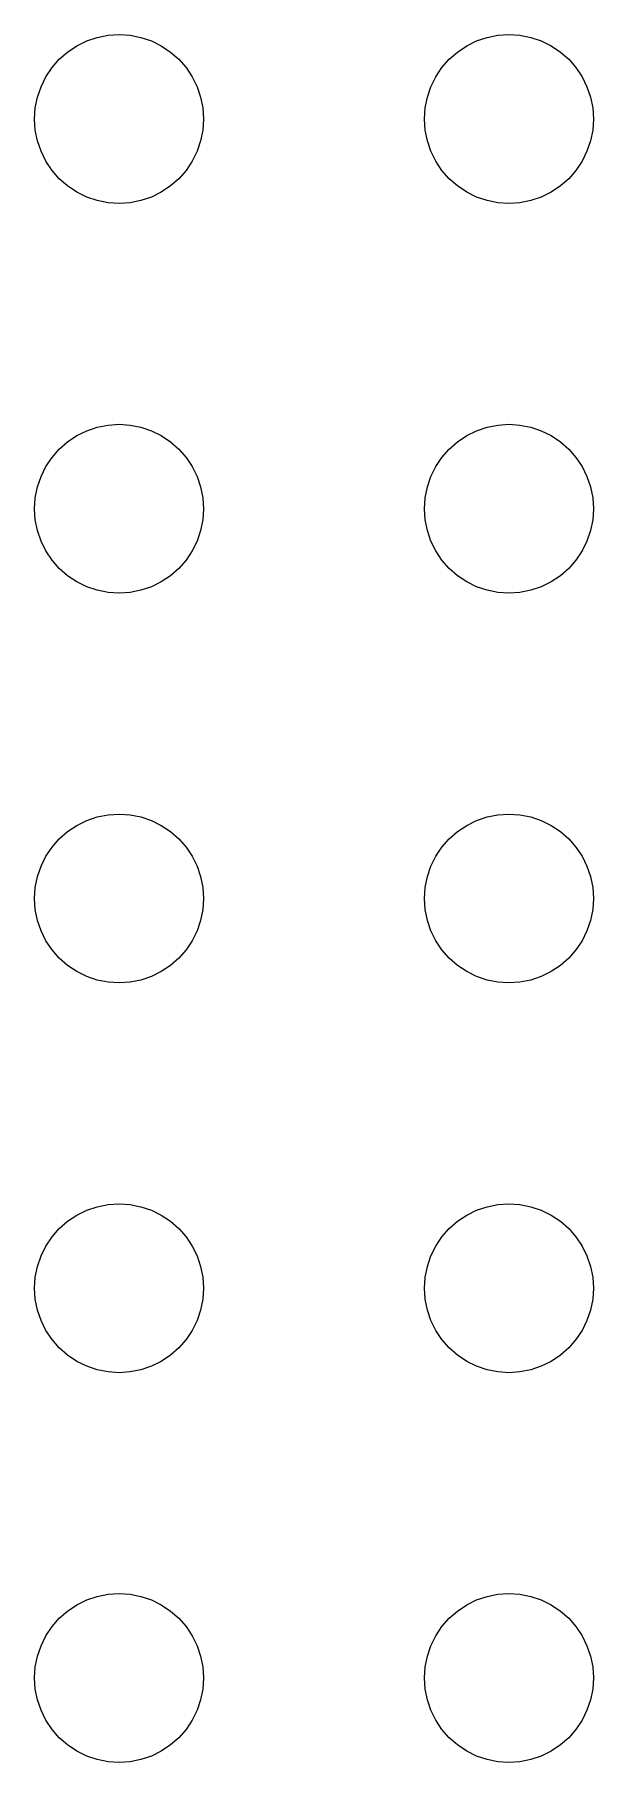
# Model space of a CAD drawing. Header units: metres. Extents: x -149 to 149, y -149 to 149.
# Drawn here: x 4.2 to 25.8, y 4.2 to 70.8 of the extents above; entities that cross this region are included whole.
import ezdxf

# ---------------------------------------------------------------- set-up
doc = ezdxf.new("R2010")
doc.units = ezdxf.units.M

msp = doc.modelspace()

# ---------------------------------------------------------------- linework, layer by layer
for p, q in [((5.875, 70.3146), (6.25627, 70.5026)), ((6.25627, 70.5026), (6.65883, 70.6393)), ((6.65883, 70.6393), (7.07578, 70.7222)), ((7.07578, 70.7222), (7.5, 70.75)), ((7.5, 70.75), (7.92421, 70.7222)), ((7.92421, 70.7222), (8.34116, 70.6393)), ((8.34116, 70.6393), (8.74371, 70.5026)), ((8.74371, 70.5026), (9.125, 70.3146)), ((20.875, 70.3146), (21.2563, 70.5026)), ((21.2563, 70.5026), (21.6588, 70.6393)), ((21.6588, 70.6393), (22.0758, 70.7222)), ((22.0758, 70.7222), (22.5, 70.75)), ((22.5, 70.75), (22.9242, 70.7222)), ((22.9242, 70.7222), (23.3412, 70.6393)), ((23.3412, 70.6393), (23.7437, 70.5026)), ((23.7437, 70.5026), (24.125, 70.3146)), ((5.20189, 69.7981), (5.52151, 70.0784)), ((5.52151, 70.0784), (5.875, 70.3146)), ((9.125, 70.3146), (9.47847, 70.0784)), ((9.47847, 70.0784), (9.7981, 69.7981)), ((20.2019, 69.7981), (20.5215, 70.0784)), ((20.5215, 70.0784), (20.875, 70.3146)), ((24.125, 70.3146), (24.4785, 70.0784)), ((24.4785, 70.0784), (24.7981, 69.7981)), ((4.68541, 69.125), (4.9216, 69.4785)), ((4.9216, 69.4785), (5.20189, 69.7981)), ((9.7981, 69.7981), (10.0784, 69.4785)), ((10.0784, 69.4785), (10.3146, 69.125)), ((19.6854, 69.125), (19.9216, 69.4785)), ((19.9216, 69.4785), (20.2019, 69.7981)), ((24.7981, 69.7981), (25.0784, 69.4785)), ((25.0784, 69.4785), (25.3146, 69.125)), ((4.36073, 68.3412), (4.49739, 68.7437)), ((4.49739, 68.7437), (4.68541, 69.125)), ((10.3146, 69.125), (10.5026, 68.7437)), ((10.5026, 68.7437), (10.6393, 68.3412)), ((19.3607, 68.3412), (19.4974, 68.7437)), ((19.4974, 68.7437), (19.6854, 69.125)), ((25.3146, 69.125), (25.5026, 68.7437)), ((25.5026, 68.7437), (25.6393, 68.3412)), ((4.25, 67.5), (4.2778, 67.9242)), ((4.2778, 67.9242), (4.36073, 68.3412)), ((10.6393, 68.3412), (10.7222, 67.9242)), ((10.7222, 67.9242), (10.75, 67.5)), ((19.25, 67.5), (19.2778, 67.9242)), ((19.2778, 67.9242), (19.3607, 68.3412)), ((25.6393, 68.3412), (25.7222, 67.9242)), ((25.7222, 67.9242), (25.75, 67.5)), ((4.2778, 67.0758), (4.25, 67.5)), ((10.75, 67.5), (10.7222, 67.0758)), ((19.2778, 67.0758), (19.25, 67.5)), ((25.75, 67.5), (25.7222, 67.0758)), ((4.36073, 66.6588), (4.2778, 67.0758)), ((4.49739, 66.2563), (4.36073, 66.6588)), ((10.6393, 66.6588), (10.5026, 66.2563)), ((10.7222, 67.0758), (10.6393, 66.6588)), ((19.3607, 66.6588), (19.2778, 67.0758)), ((19.4974, 66.2563), (19.3607, 66.6588)), ((25.6393, 66.6588), (25.5026, 66.2563)), ((25.7222, 67.0758), (25.6393, 66.6588)), ((4.68541, 65.875), (4.49739, 66.2563)), ((4.9216, 65.5215), (4.68541, 65.875)), ((10.3146, 65.875), (10.0784, 65.5215)), ((10.5026, 66.2563), (10.3146, 65.875)), ((19.6854, 65.875), (19.4974, 66.2563)), ((19.9216, 65.5215), (19.6854, 65.875)), ((25.3146, 65.875), (25.0784, 65.5215)), ((25.5026, 66.2563), (25.3146, 65.875)), ((5.20189, 65.2019), (4.9216, 65.5215)), ((5.52151, 64.9216), (5.20189, 65.2019)), ((9.7981, 65.2019), (9.47847, 64.9216)), ((10.0784, 65.5215), (9.7981, 65.2019)), ((20.2019, 65.2019), (19.9216, 65.5215)), ((20.5215, 64.9216), (20.2019, 65.2019)), ((24.7981, 65.2019), (24.4785, 64.9216)), ((25.0784, 65.5215), (24.7981, 65.2019)), ((5.875, 64.6854), (5.52151, 64.9216)), ((6.25627, 64.4974), (5.875, 64.6854)), ((9.125, 64.6854), (8.74371, 64.4974)), ((9.47847, 64.9216), (9.125, 64.6854)), ((20.875, 64.6854), (20.5215, 64.9216)), ((21.2563, 64.4974), (20.875, 64.6854)), ((24.125, 64.6854), (23.7437, 64.4974)), ((24.4785, 64.9216), (24.125, 64.6854)), ((6.65883, 64.3607), (6.25627, 64.4974)), ((7.07578, 64.2778), (6.65883, 64.3607)), ((7.5, 64.25), (7.07578, 64.2778)), ((7.92421, 64.2778), (7.5, 64.25)), ((8.34116, 64.3607), (7.92421, 64.2778)), ((8.74371, 64.4974), (8.34116, 64.3607)), ((21.6588, 64.3607), (21.2563, 64.4974)), ((22.0758, 64.2778), (21.6588, 64.3607)), ((22.5, 64.25), (22.0758, 64.2778)), ((22.9242, 64.2778), (22.5, 64.25)), ((23.3412, 64.3607), (22.9242, 64.2778)), ((23.7437, 64.4974), (23.3412, 64.3607)), ((5.52151, 55.0784), (5.875, 55.3146)), ((5.875, 55.3146), (6.25627, 55.5026)), ((6.25627, 55.5026), (6.65883, 55.6393)), ((6.65883, 55.6393), (7.07578, 55.7222)), ((7.07578, 55.7222), (7.5, 55.75)), ((7.5, 55.75), (7.92421, 55.7222)), ((7.92421, 55.7222), (8.34116, 55.6393)), ((8.34116, 55.6393), (8.74371, 55.5026)), ((8.74371, 55.5026), (9.125, 55.3146)), ((9.125, 55.3146), (9.47847, 55.0784)), ((20.5215, 55.0784), (20.875, 55.3146)), ((20.875, 55.3146), (21.2563, 55.5026)), ((21.2563, 55.5026), (21.6588, 55.6393)), ((21.6588, 55.6393), (22.0758, 55.7222)), ((22.0758, 55.7222), (22.5, 55.75)), ((22.5, 55.75), (22.9242, 55.7222)), ((22.9242, 55.7222), (23.3412, 55.6393)), ((23.3412, 55.6393), (23.7437, 55.5026)), ((23.7437, 55.5026), (24.125, 55.3146)), ((24.125, 55.3146), (24.4785, 55.0784)), ((4.9216, 54.4785), (5.20189, 54.7981)), ((5.20189, 54.7981), (5.52151, 55.0784)), ((9.47847, 55.0784), (9.7981, 54.7981)), ((9.7981, 54.7981), (10.0784, 54.4785)), ((19.9216, 54.4785), (20.2019, 54.7981)), ((20.2019, 54.7981), (20.5215, 55.0784)), ((24.4785, 55.0784), (24.7981, 54.7981)), ((24.7981, 54.7981), (25.0784, 54.4785)), ((4.49739, 53.7437), (4.68541, 54.125)), ((4.68541, 54.125), (4.9216, 54.4785)), ((10.0784, 54.4785), (10.3146, 54.125)), ((10.3146, 54.125), (10.5026, 53.7437)), ((19.4974, 53.7437), (19.6854, 54.125)), ((19.6854, 54.125), (19.9216, 54.4785)), ((25.0784, 54.4785), (25.3146, 54.125)), ((25.3146, 54.125), (25.5026, 53.7437)), ((4.2778, 52.9242), (4.36073, 53.3412)), ((4.36073, 53.3412), (4.49739, 53.7437)), ((10.5026, 53.7437), (10.6393, 53.3412)), ((10.6393, 53.3412), (10.7222, 52.9242)), ((19.2778, 52.9242), (19.3607, 53.3412)), ((19.3607, 53.3412), (19.4974, 53.7437)), ((25.5026, 53.7437), (25.6393, 53.3412)), ((25.6393, 53.3412), (25.7222, 52.9242)), ((4.25, 52.5), (4.2778, 52.9242)), ((10.7222, 52.9242), (10.75, 52.5)), ((19.25, 52.5), (19.2778, 52.9242)), ((25.7222, 52.9242), (25.75, 52.5)), ((4.2778, 52.0758), (4.25, 52.5)), ((4.36073, 51.6588), (4.2778, 52.0758)), ((10.7222, 52.0758), (10.6393, 51.6588)), ((10.75, 52.5), (10.7222, 52.0758)), ((19.2778, 52.0758), (19.25, 52.5)), ((19.3607, 51.6588), (19.2778, 52.0758)), ((25.7222, 52.0758), (25.6393, 51.6588)), ((25.75, 52.5), (25.7222, 52.0758)), ((4.49739, 51.2563), (4.36073, 51.6588)), ((4.68541, 50.875), (4.49739, 51.2563)), ((10.5026, 51.2563), (10.3146, 50.875)), ((10.6393, 51.6588), (10.5026, 51.2563)), ((19.4974, 51.2563), (19.3607, 51.6588)), ((19.6854, 50.875), (19.4974, 51.2563)), ((25.5026, 51.2563), (25.3146, 50.875)), ((25.6393, 51.6588), (25.5026, 51.2563)), ((4.9216, 50.5215), (4.68541, 50.875)), ((10.3146, 50.875), (10.0784, 50.5215)), ((19.9216, 50.5215), (19.6854, 50.875)), ((25.3146, 50.875), (25.0784, 50.5215)), ((5.20189, 50.2019), (4.9216, 50.5215)), ((5.52151, 49.9216), (5.20189, 50.2019)), ((5.875, 49.6854), (5.52151, 49.9216)), ((9.47847, 49.9216), (9.125, 49.6854)), ((9.7981, 50.2019), (9.47847, 49.9216)), ((10.0784, 50.5215), (9.7981, 50.2019)), ((20.2019, 50.2019), (19.9216, 50.5215)), ((20.5215, 49.9216), (20.2019, 50.2019)), ((20.875, 49.6854), (20.5215, 49.9216)), ((24.4785, 49.9216), (24.125, 49.6854)), ((24.7981, 50.2019), (24.4785, 49.9216)), ((25.0784, 50.5215), (24.7981, 50.2019)), ((6.25627, 49.4974), (5.875, 49.6854)), ((6.65883, 49.3607), (6.25627, 49.4974)), ((7.07578, 49.2778), (6.65883, 49.3607)), ((7.5, 49.25), (7.07578, 49.2778)), ((7.92421, 49.2778), (7.5, 49.25)), ((8.34116, 49.3607), (7.92421, 49.2778)), ((8.74371, 49.4974), (8.34116, 49.3607)), ((9.125, 49.6854), (8.74371, 49.4974)), ((21.2563, 49.4974), (20.875, 49.6854)), ((21.6588, 49.3607), (21.2563, 49.4974)), ((22.0758, 49.2778), (21.6588, 49.3607)), ((22.5, 49.25), (22.0758, 49.2778)), ((22.9242, 49.2778), (22.5, 49.25)), ((23.3412, 49.3607), (22.9242, 49.2778)), ((23.7437, 49.4974), (23.3412, 49.3607)), ((24.125, 49.6854), (23.7437, 49.4974)), ((6.25627, 40.5026), (6.65883, 40.6393)), ((6.65883, 40.6393), (7.07578, 40.7222)), ((7.07578, 40.7222), (7.5, 40.75)), ((7.5, 40.75), (7.92421, 40.7222)), ((7.92421, 40.7222), (8.34116, 40.6393)), ((8.34116, 40.6393), (8.74371, 40.5026)), ((21.2563, 40.5026), (21.6588, 40.6393)), ((21.6588, 40.6393), (22.0758, 40.7222)), ((22.0758, 40.7222), (22.5, 40.75)), ((22.5, 40.75), (22.9242, 40.7222)), ((22.9242, 40.7222), (23.3412, 40.6393)), ((23.3412, 40.6393), (23.7437, 40.5026)), ((5.20189, 39.7981), (5.52151, 40.0784)), ((5.52151, 40.0784), (5.875, 40.3146)), ((5.875, 40.3146), (6.25627, 40.5026)), ((8.74371, 40.5026), (9.125, 40.3146)), ((9.125, 40.3146), (9.47847, 40.0784)), ((9.47847, 40.0784), (9.7981, 39.7981)), ((20.2019, 39.7981), (20.5215, 40.0784)), ((20.5215, 40.0784), (20.875, 40.3146)), ((20.875, 40.3146), (21.2563, 40.5026)), ((23.7437, 40.5026), (24.125, 40.3146)), ((24.125, 40.3146), (24.4785, 40.0784)), ((24.4785, 40.0784), (24.7981, 39.7981)), ((4.68541, 39.125), (4.9216, 39.4785)), ((4.9216, 39.4785), (5.20189, 39.7981)), ((9.7981, 39.7981), (10.0784, 39.4785)), ((10.0784, 39.4785), (10.3146, 39.125)), ((19.6854, 39.125), (19.9216, 39.4785)), ((19.9216, 39.4785), (20.2019, 39.7981)), ((24.7981, 39.7981), (25.0784, 39.4785)), ((25.0784, 39.4785), (25.3146, 39.125)), ((4.36073, 38.3412), (4.49739, 38.7437)), ((4.49739, 38.7437), (4.68541, 39.125)), ((10.3146, 39.125), (10.5026, 38.7437)), ((10.5026, 38.7437), (10.6393, 38.3412)), ((19.3607, 38.3412), (19.4974, 38.7437)), ((19.4974, 38.7437), (19.6854, 39.125)), ((25.3146, 39.125), (25.5026, 38.7437)), ((25.5026, 38.7437), (25.6393, 38.3412)), ((4.25, 37.5), (4.2778, 37.9242)), ((4.2778, 37.9242), (4.36073, 38.3412)), ((10.6393, 38.3412), (10.7222, 37.9242)), ((10.7222, 37.9242), (10.75, 37.5)), ((19.25, 37.5), (19.2778, 37.9242)), ((19.2778, 37.9242), (19.3607, 38.3412)), ((25.6393, 38.3412), (25.7222, 37.9242)), ((25.7222, 37.9242), (25.75, 37.5)), ((4.2778, 37.0758), (4.25, 37.5)), ((10.75, 37.5), (10.7222, 37.0758)), ((19.2778, 37.0758), (19.25, 37.5)), ((25.75, 37.5), (25.7222, 37.0758)), ((4.36073, 36.6588), (4.2778, 37.0758)), ((4.49739, 36.2563), (4.36073, 36.6588)), ((10.6393, 36.6588), (10.5026, 36.2563)), ((10.7222, 37.0758), (10.6393, 36.6588)), ((19.3607, 36.6588), (19.2778, 37.0758)), ((19.4974, 36.2563), (19.3607, 36.6588)), ((25.6393, 36.6588), (25.5026, 36.2563)), ((25.7222, 37.0758), (25.6393, 36.6588)), ((4.68541, 35.875), (4.49739, 36.2563)), ((10.5026, 36.2563), (10.3146, 35.875)), ((19.6854, 35.875), (19.4974, 36.2563)), ((25.5026, 36.2563), (25.3146, 35.875)), ((4.9216, 35.5215), (4.68541, 35.875)), ((5.20189, 35.2019), (4.9216, 35.5215)), ((10.0784, 35.5215), (9.7981, 35.2019)), ((10.3146, 35.875), (10.0784, 35.5215)), ((19.9216, 35.5215), (19.6854, 35.875)), ((20.2019, 35.2019), (19.9216, 35.5215)), ((25.0784, 35.5215), (24.7981, 35.2019)), ((25.3146, 35.875), (25.0784, 35.5215)), ((5.52151, 34.9216), (5.20189, 35.2019)), ((5.875, 34.6854), (5.52151, 34.9216)), ((6.25627, 34.4974), (5.875, 34.6854)), ((9.125, 34.6854), (8.74371, 34.4974)), ((9.47847, 34.9216), (9.125, 34.6854)), ((9.7981, 35.2019), (9.47847, 34.9216)), ((20.5215, 34.9216), (20.2019, 35.2019)), ((20.875, 34.6854), (20.5215, 34.9216)), ((21.2563, 34.4974), (20.875, 34.6854)), ((24.125, 34.6854), (23.7437, 34.4974)), ((24.4785, 34.9216), (24.125, 34.6854)), ((24.7981, 35.2019), (24.4785, 34.9216)), ((6.65883, 34.3607), (6.25627, 34.4974)), ((7.07578, 34.2778), (6.65883, 34.3607)), ((7.5, 34.25), (7.07578, 34.2778)), ((7.92421, 34.2778), (7.5, 34.25)), ((8.34116, 34.3607), (7.92421, 34.2778)), ((8.74371, 34.4974), (8.34116, 34.3607)), ((21.6588, 34.3607), (21.2563, 34.4974)), ((22.0758, 34.2778), (21.6588, 34.3607)), ((22.5, 34.25), (22.0758, 34.2778)), ((22.9242, 34.2778), (22.5, 34.25)), ((23.3412, 34.3607), (22.9242, 34.2778)), ((23.7437, 34.4974), (23.3412, 34.3607)), ((5.52151, 25.0784), (5.875, 25.3146)), ((5.875, 25.3146), (6.25627, 25.5026)), ((6.25627, 25.5026), (6.65883, 25.6393)), ((6.65883, 25.6393), (7.07578, 25.7222)), ((7.07578, 25.7222), (7.5, 25.75)), ((7.5, 25.75), (7.92421, 25.7222)), ((7.92421, 25.7222), (8.34116, 25.6393)), ((8.34116, 25.6393), (8.74371, 25.5026)), ((8.74371, 25.5026), (9.125, 25.3146)), ((9.125, 25.3146), (9.47847, 25.0784)), ((20.5215, 25.0784), (20.875, 25.3146)), ((20.875, 25.3146), (21.2563, 25.5026)), ((21.2563, 25.5026), (21.6588, 25.6393)), ((21.6588, 25.6393), (22.0758, 25.7222)), ((22.0758, 25.7222), (22.5, 25.75)), ((22.5, 25.75), (22.9242, 25.7222)), ((22.9242, 25.7222), (23.3412, 25.6393)), ((23.3412, 25.6393), (23.7437, 25.5026)), ((23.7437, 25.5026), (24.125, 25.3146)), ((24.125, 25.3146), (24.4785, 25.0784)), ((4.9216, 24.4785), (5.20189, 24.7981)), ((5.20189, 24.7981), (5.52151, 25.0784)), ((9.47847, 25.0784), (9.7981, 24.7981)), ((9.7981, 24.7981), (10.0784, 24.4785)), ((19.9216, 24.4785), (20.2019, 24.7981)), ((20.2019, 24.7981), (20.5215, 25.0784)), ((24.4785, 25.0784), (24.7981, 24.7981)), ((24.7981, 24.7981), (25.0784, 24.4785)), ((4.49739, 23.7437), (4.68541, 24.125)), ((4.68541, 24.125), (4.9216, 24.4785)), ((10.0784, 24.4785), (10.3146, 24.125)), ((10.3146, 24.125), (10.5026, 23.7437)), ((19.4974, 23.7437), (19.6854, 24.125)), ((19.6854, 24.125), (19.9216, 24.4785)), ((25.0784, 24.4785), (25.3146, 24.125)), ((25.3146, 24.125), (25.5026, 23.7437)), ((4.2778, 22.9242), (4.36073, 23.3412)), ((4.36073, 23.3412), (4.49739, 23.7437)), ((10.5026, 23.7437), (10.6393, 23.3412)), ((10.6393, 23.3412), (10.7222, 22.9242)), ((19.2778, 22.9242), (19.3607, 23.3412)), ((19.3607, 23.3412), (19.4974, 23.7437)), ((25.5026, 23.7437), (25.6393, 23.3412)), ((25.6393, 23.3412), (25.7222, 22.9242)), ((4.25, 22.5), (4.2778, 22.9242)), ((10.7222, 22.9242), (10.75, 22.5)), ((19.25, 22.5), (19.2778, 22.9242)), ((25.7222, 22.9242), (25.75, 22.5)), ((4.2778, 22.0758), (4.25, 22.5)), ((4.36073, 21.6588), (4.2778, 22.0758)), ((10.7222, 22.0758), (10.6393, 21.6588)), ((10.75, 22.5), (10.7222, 22.0758)), ((19.2778, 22.0758), (19.25, 22.5)), ((19.3607, 21.6588), (19.2778, 22.0758)), ((25.7222, 22.0758), (25.6393, 21.6588)), ((25.75, 22.5), (25.7222, 22.0758)), ((4.49739, 21.2563), (4.36073, 21.6588)), ((10.6393, 21.6588), (10.5026, 21.2563)), ((19.4974, 21.2563), (19.3607, 21.6588)), ((25.6393, 21.6588), (25.5026, 21.2563)), ((4.68541, 20.875), (4.49739, 21.2563)), ((4.9216, 20.5215), (4.68541, 20.875)), ((10.3146, 20.875), (10.0784, 20.5215)), ((10.5026, 21.2563), (10.3146, 20.875)), ((19.6854, 20.875), (19.4974, 21.2563)), ((19.9216, 20.5215), (19.6854, 20.875)), ((25.3146, 20.875), (25.0784, 20.5215)), ((25.5026, 21.2563), (25.3146, 20.875)), ((5.20189, 20.2019), (4.9216, 20.5215)), ((5.52151, 19.9216), (5.20189, 20.2019)), ((9.7981, 20.2019), (9.47847, 19.9216)), ((10.0784, 20.5215), (9.7981, 20.2019)), ((20.2019, 20.2019), (19.9216, 20.5215)), ((20.5215, 19.9216), (20.2019, 20.2019)), ((24.7981, 20.2019), (24.4785, 19.9216)), ((25.0784, 20.5215), (24.7981, 20.2019)), ((5.875, 19.6854), (5.52151, 19.9216)), ((6.25627, 19.4974), (5.875, 19.6854)), ((6.65883, 19.3607), (6.25627, 19.4974)), ((7.07578, 19.2778), (6.65883, 19.3607)), ((8.34116, 19.3607), (7.92421, 19.2778)), ((8.74371, 19.4974), (8.34116, 19.3607)), ((9.125, 19.6854), (8.74371, 19.4974)), ((9.47847, 19.9216), (9.125, 19.6854)), ((20.875, 19.6854), (20.5215, 19.9216)), ((21.2563, 19.4974), (20.875, 19.6854)), ((21.6588, 19.3607), (21.2563, 19.4974)), ((22.0758, 19.2778), (21.6588, 19.3607)), ((23.3412, 19.3607), (22.9242, 19.2778)), ((23.7437, 19.4974), (23.3412, 19.3607)), ((24.125, 19.6854), (23.7437, 19.4974)), ((24.4785, 19.9216), (24.125, 19.6854)), ((7.5, 19.25), (7.07578, 19.2778)), ((7.92421, 19.2778), (7.5, 19.25)), ((22.5, 19.25), (22.0758, 19.2778)), ((22.9242, 19.2778), (22.5, 19.25)), ((6.65883, 10.6393), (7.07578, 10.7222)), ((7.07578, 10.7222), (7.5, 10.75)), ((7.5, 10.75), (7.92421, 10.7222)), ((7.92421, 10.7222), (8.34116, 10.6393)), ((21.6588, 10.6393), (22.0758, 10.7222)), ((22.0758, 10.7222), (22.5, 10.75)), ((22.5, 10.75), (22.9242, 10.7222)), ((22.9242, 10.7222), (23.3412, 10.6393)), ((5.20189, 9.7981), (5.52151, 10.0784)), ((5.52151, 10.0784), (5.875, 10.3146)), ((5.875, 10.3146), (6.25627, 10.5026)), ((6.25627, 10.5026), (6.65883, 10.6393)), ((8.34116, 10.6393), (8.74371, 10.5026)), ((8.74371, 10.5026), (9.125, 10.3146)), ((9.125, 10.3146), (9.47847, 10.0784)), ((9.47847, 10.0784), (9.7981, 9.7981)), ((20.2019, 9.7981), (20.5215, 10.0784)), ((20.5215, 10.0784), (20.875, 10.3146)), ((20.875, 10.3146), (21.2563, 10.5026)), ((21.2563, 10.5026), (21.6588, 10.6393)), ((23.3412, 10.6393), (23.7437, 10.5026)), ((23.7437, 10.5026), (24.125, 10.3146)), ((24.125, 10.3146), (24.4785, 10.0784)), ((24.4785, 10.0784), (24.7981, 9.7981)), ((4.68541, 9.125), (4.9216, 9.47847)), ((4.9216, 9.47847), (5.20189, 9.7981)), ((9.7981, 9.7981), (10.0784, 9.47847)), ((10.0784, 9.47847), (10.3146, 9.125)), ((19.6854, 9.125), (19.9216, 9.47847)), ((19.9216, 9.47847), (20.2019, 9.7981)), ((24.7981, 9.7981), (25.0784, 9.47847)), ((25.0784, 9.47847), (25.3146, 9.125)), ((4.36073, 8.34116), (4.49739, 8.74371)), ((4.49739, 8.74371), (4.68541, 9.125)), ((10.3146, 9.125), (10.5026, 8.74371)), ((10.5026, 8.74371), (10.6393, 8.34116)), ((19.3607, 8.34116), (19.4974, 8.74371)), ((19.4974, 8.74371), (19.6854, 9.125)), ((25.3146, 9.125), (25.5026, 8.74371)), ((25.5026, 8.74371), (25.6393, 8.34116)), ((4.2778, 7.92421), (4.36073, 8.34116)), ((10.6393, 8.34116), (10.7222, 7.92421)), ((19.2778, 7.92421), (19.3607, 8.34116)), ((25.6393, 8.34116), (25.7222, 7.92421)), ((4.25, 7.5), (4.2778, 7.92421)), ((4.2778, 7.07578), (4.25, 7.5)), ((10.7222, 7.92421), (10.75, 7.5)), ((10.75, 7.5), (10.7222, 7.07578)), ((19.25, 7.5), (19.2778, 7.92421)), ((19.2778, 7.07578), (19.25, 7.5)), ((25.7222, 7.92421), (25.75, 7.5)), ((25.75, 7.5), (25.7222, 7.07578)), ((4.36073, 6.65883), (4.2778, 7.07578)), ((4.49739, 6.25627), (4.36073, 6.65883)), ((10.6393, 6.65883), (10.5026, 6.25627)), ((10.7222, 7.07578), (10.6393, 6.65883)), ((19.3607, 6.65883), (19.2778, 7.07578)), ((19.4974, 6.25627), (19.3607, 6.65883)), ((25.6393, 6.65883), (25.5026, 6.25627)), ((25.7222, 7.07578), (25.6393, 6.65883)), ((4.68541, 5.875), (4.49739, 6.25627)), ((10.5026, 6.25627), (10.3146, 5.875)), ((19.6854, 5.875), (19.4974, 6.25627)), ((25.5026, 6.25627), (25.3146, 5.875)), ((4.9216, 5.52151), (4.68541, 5.875)), ((5.20189, 5.20189), (4.9216, 5.52151)), ((10.0784, 5.52151), (9.7981, 5.20189)), ((10.3146, 5.875), (10.0784, 5.52151)), ((19.9216, 5.52151), (19.6854, 5.875)), ((20.2019, 5.20189), (19.9216, 5.52151)), ((25.0784, 5.52151), (24.7981, 5.20189)), ((25.3146, 5.875), (25.0784, 5.52151)), ((5.52151, 4.9216), (5.20189, 5.20189)), ((5.875, 4.68541), (5.52151, 4.9216)), ((6.25627, 4.49739), (5.875, 4.68541)), ((9.125, 4.68541), (8.74371, 4.49739)), ((9.47847, 4.9216), (9.125, 4.68541)), ((9.7981, 5.20189), (9.47847, 4.9216)), ((20.5215, 4.9216), (20.2019, 5.20189)), ((20.875, 4.68541), (20.5215, 4.9216)), ((21.2563, 4.49739), (20.875, 4.68541)), ((24.125, 4.68541), (23.7437, 4.49739)), ((24.4785, 4.9216), (24.125, 4.68541)), ((24.7981, 5.20189), (24.4785, 4.9216)), ((6.65883, 4.36073), (6.25627, 4.49739)), ((7.07578, 4.2778), (6.65883, 4.36073)), ((7.5, 4.25), (7.07578, 4.2778)), ((7.92421, 4.2778), (7.5, 4.25)), ((8.34116, 4.36073), (7.92421, 4.2778)), ((8.74371, 4.49739), (8.34116, 4.36073)), ((21.6588, 4.36073), (21.2563, 4.49739)), ((22.0758, 4.2778), (21.6588, 4.36073)), ((22.5, 4.25), (22.0758, 4.2778)), ((22.9242, 4.2778), (22.5, 4.25)), ((23.3412, 4.36073), (22.9242, 4.2778)), ((23.7437, 4.49739), (23.3412, 4.36073))]:
    msp.add_line(p, q)

doc.saveas('drawing.dxf')
